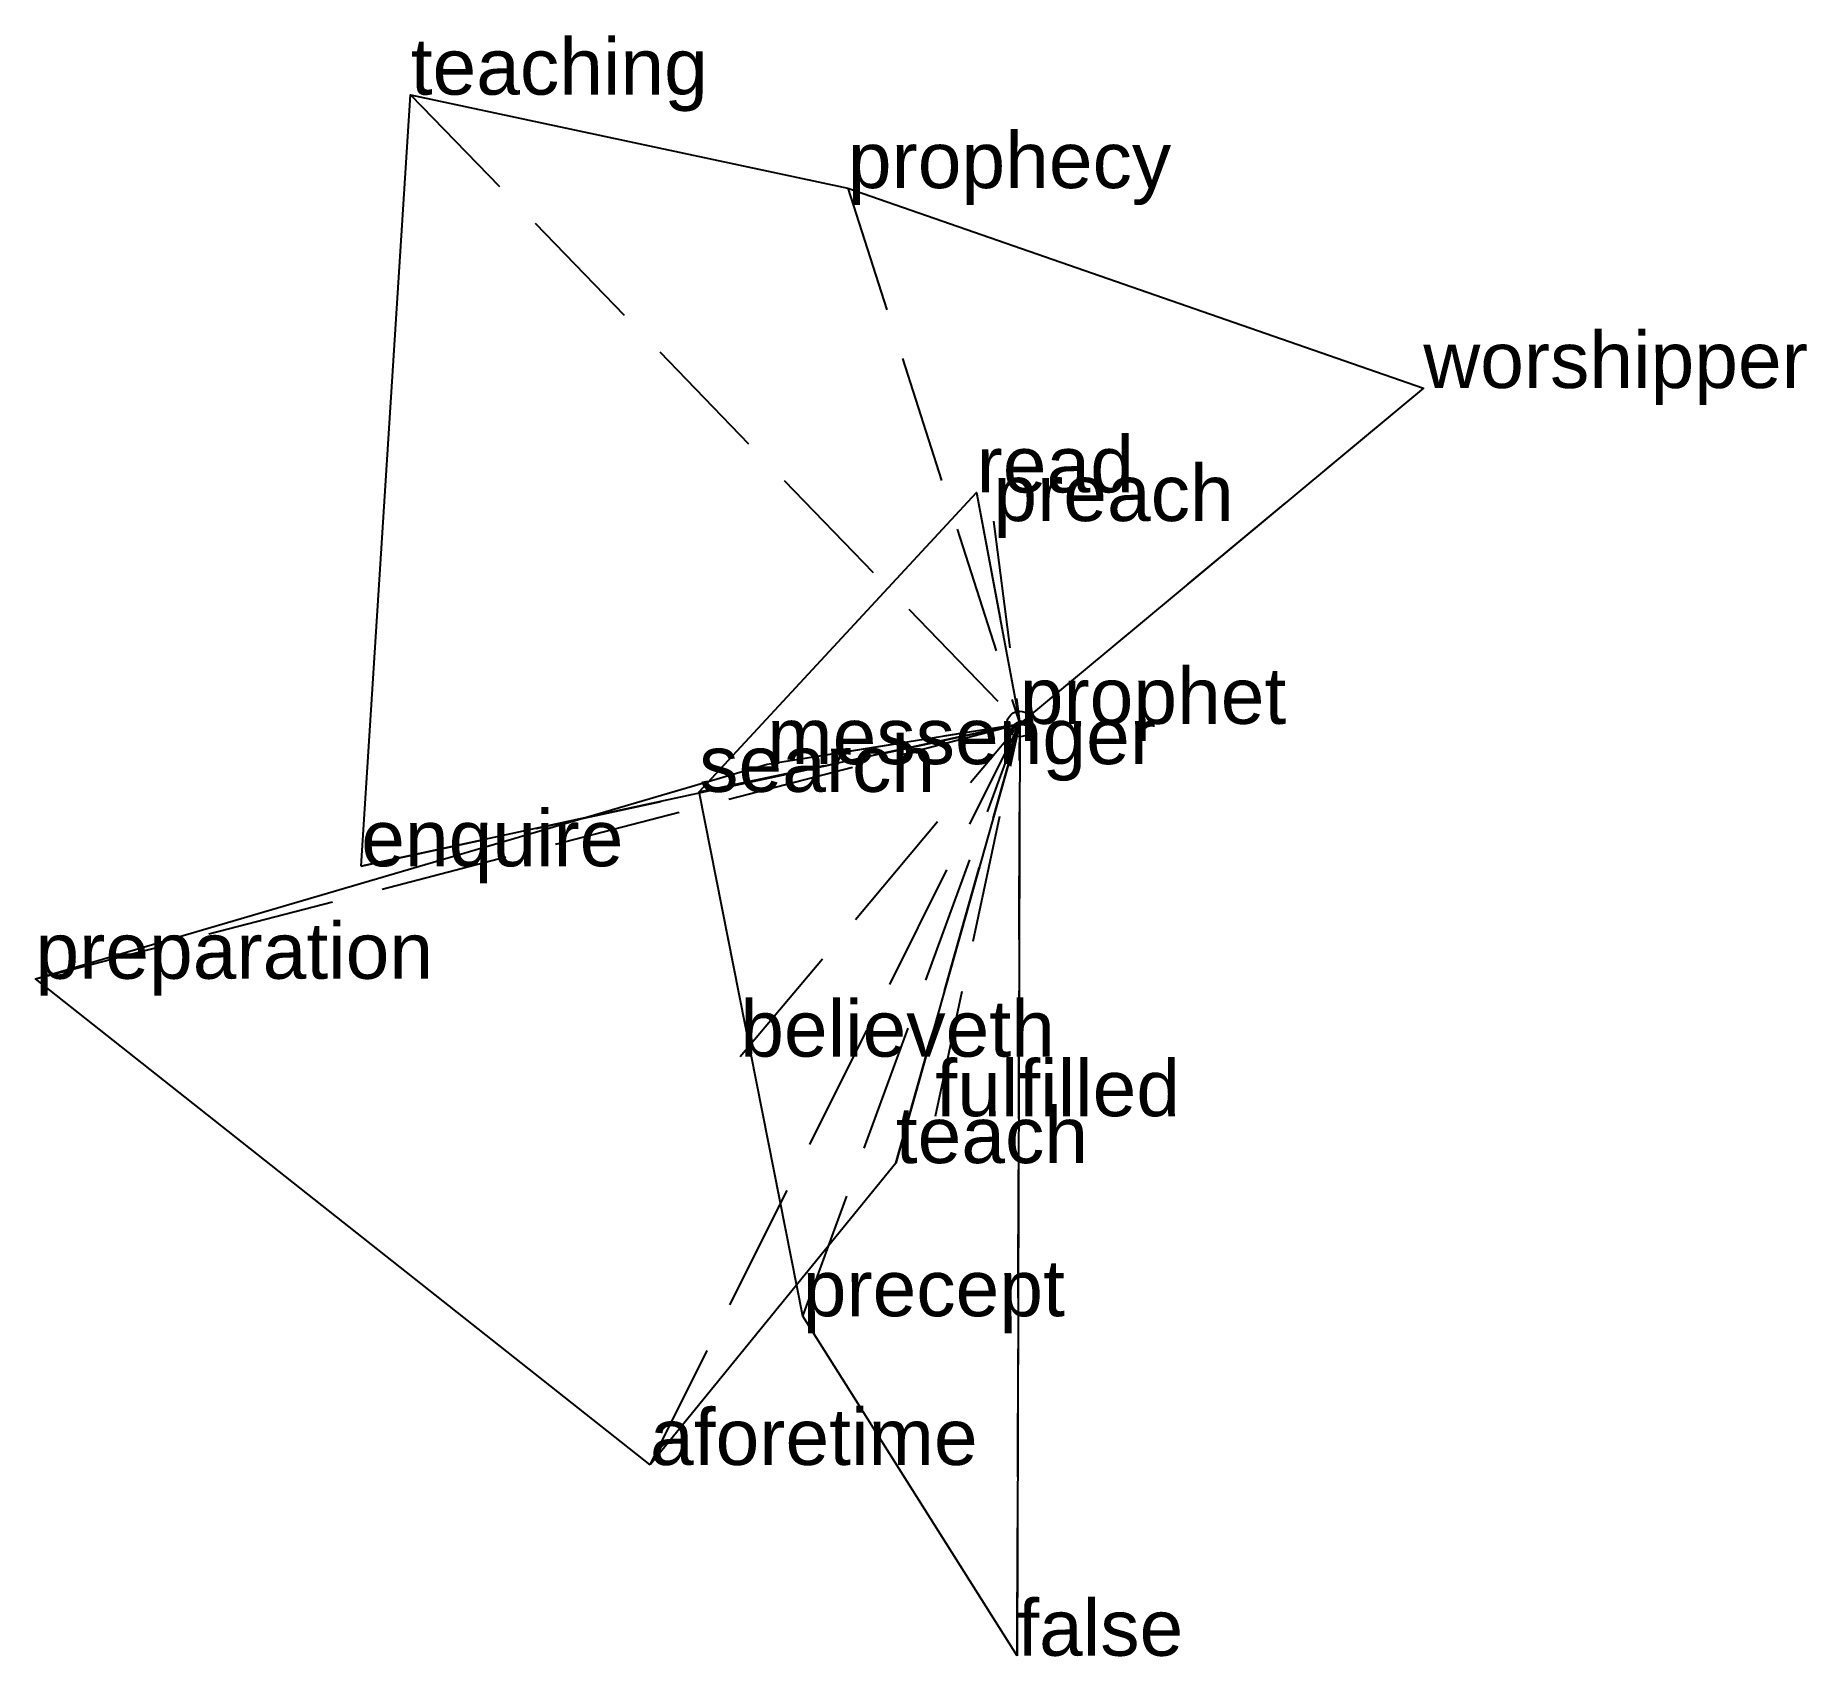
# Model space of a CAD drawing. Extents: x -1.92 to 1.54, y -1.82 to 1.35.
import ezdxf

# ---------------------------------------------------------------- set-up
doc = ezdxf.new("R2010")
doc.units = 0
doc.linetypes.add('DASHED2', pattern=[0.3, 0.25, -0.05])
for name, color, linetype in [('TEXT_nt', 1, 'CONTINUOUS'), ('TEXT_ot', 1, 'CONTINUOUS'), ('TEXT_q', 1, 'CONTINUOUS')]:
    doc.layers.add(name, color=color, linetype=linetype)
doc.styles.get("Standard").update_dxf_attribs({"font": 'arial.ttf'})

# ---------------------------------------------------------------- blocks, each defined once
blk = doc.blocks.new('ot-prophet')
at = {"layer": 'LINES_ot', "linetype": 'DASHED2'}
for p in [(-1.1906, 1.2301), (-0.336, 1.0474), (0.7891, 0.6566), (-0.0515, 0.3965), (-1.2873, -0.2784), (0, 0)]:
    blk.add_line(p, (0, 0), dxfattribs=at)
at = {"layer": 'ORIGIN_ot'}
blk.add_circle((0, 0), 0.025, dxfattribs=at)
at = {"layer": 'TEXT_ot'}
for s, p in [('teaching', (-1.1906, 1.2301)), ('prophecy', (-0.336, 1.0474)), ('worshipper', (0.7891, 0.6566)), ('preach', (-0.0515, 0.3965)), ('prophet', (0, 0)), ('enquire', (-1.2873, -0.2784))]:
    blk.add_text(s, height=0.11, dxfattribs=at).set_placement(p)
blk = doc.blocks.new('nt-prophet')
at = {"layer": 'LINES_nt', "linetype": 'DASHED2'}
for p in [(-0.0843, 0.4525), (-0.6267, -0.1329), (-0.4243, -1.1581), (-0.1649, -0.767), (-0.0049, -1.8218), (0, 0)]:
    blk.add_line(p, (0, 0), dxfattribs=at)
at = {"layer": 'ORIGIN_nt'}
blk.add_circle((0, 0), 0.025, dxfattribs=at)
at = {"layer": 'TEXT_nt'}
for s, p in [('read', (-0.0843, 0.4525)), ('prophet', (0, 0)), ('search', (-0.6267, -0.1329)), ('fulfilled', (-0.1649, -0.767)), ('precept', (-0.4243, -1.1581)), ('false', (-0.0049, -1.8218))]:
    blk.add_text(s, height=0.11, dxfattribs=at).set_placement(p)
blk = doc.blocks.new('q-prophet')
at = {"layer": 'LINES_q', "linetype": 'DASHED2'}
for p in [(-1.9241, -0.4983), (-0.7227, -1.4488), (-0.5464, -0.6505), (-0.4937, -0.0787), (-0.2423, -0.8587), (0, 0)]:
    blk.add_line(p, (0, 0), dxfattribs=at)
at = {"layer": 'ORIGIN_q'}
blk.add_circle((0, 0), 0.025, dxfattribs=at)
at = {"layer": 'TEXT_q'}
for s, p in [('prophet', (0, 0)), ('messenger', (-0.4937, -0.0787)), ('preparation', (-1.9241, -0.4983)), ('believeth', (-0.5464, -0.6505)), ('teach', (-0.2423, -0.8587)), ('aforetime', (-0.7227, -1.4488))]:
    blk.add_text(s, height=0.11, dxfattribs=at).set_placement(p)

msp = doc.modelspace()

# ---------------------------------------------------------------- linework, layer by layer
at = {"layer": 'OUTLINE_nt', "linetype": 'CONTINUOUS'}
msp.add_polyline3d([(-0.0049, -1.8218, 0), (-0.4243, -1.1581, 0), (-0.6267, -0.1329, 0), (-0.0843, 0.4525, 0), (0, 0, 0), (-0.0049, -1.8218, 0)], close=True, dxfattribs=at)
at = {"layer": 'OUTLINE_ot', "linetype": 'CONTINUOUS'}
msp.add_polyline3d([(-1.2873, -0.2784, 0), (-1.1906, 1.2301, 0), (-0.336, 1.0474, 0), (0.7891, 0.6566, 0), (0, 0, 0), (-1.2873, -0.2784, 0)], close=True, dxfattribs=at)
at = {"layer": 'OUTLINE_q', "linetype": 'CONTINUOUS'}
msp.add_polyline3d([(-0.7227, -1.4488, 0), (-1.9241, -0.4983, 0), (-0.4937, -0.0787, 0), (0, 0, 0), (-0.2423, -0.8587, 0), (-0.7227, -1.4488, 0)], close=True, dxfattribs=at)

# ---------------------------------------------------------------- block references
for name in ['ot-prophet', 'nt-prophet', 'q-prophet']:
    msp.add_blockref(name, (0, 0))

doc.saveas('drawing.dxf')
